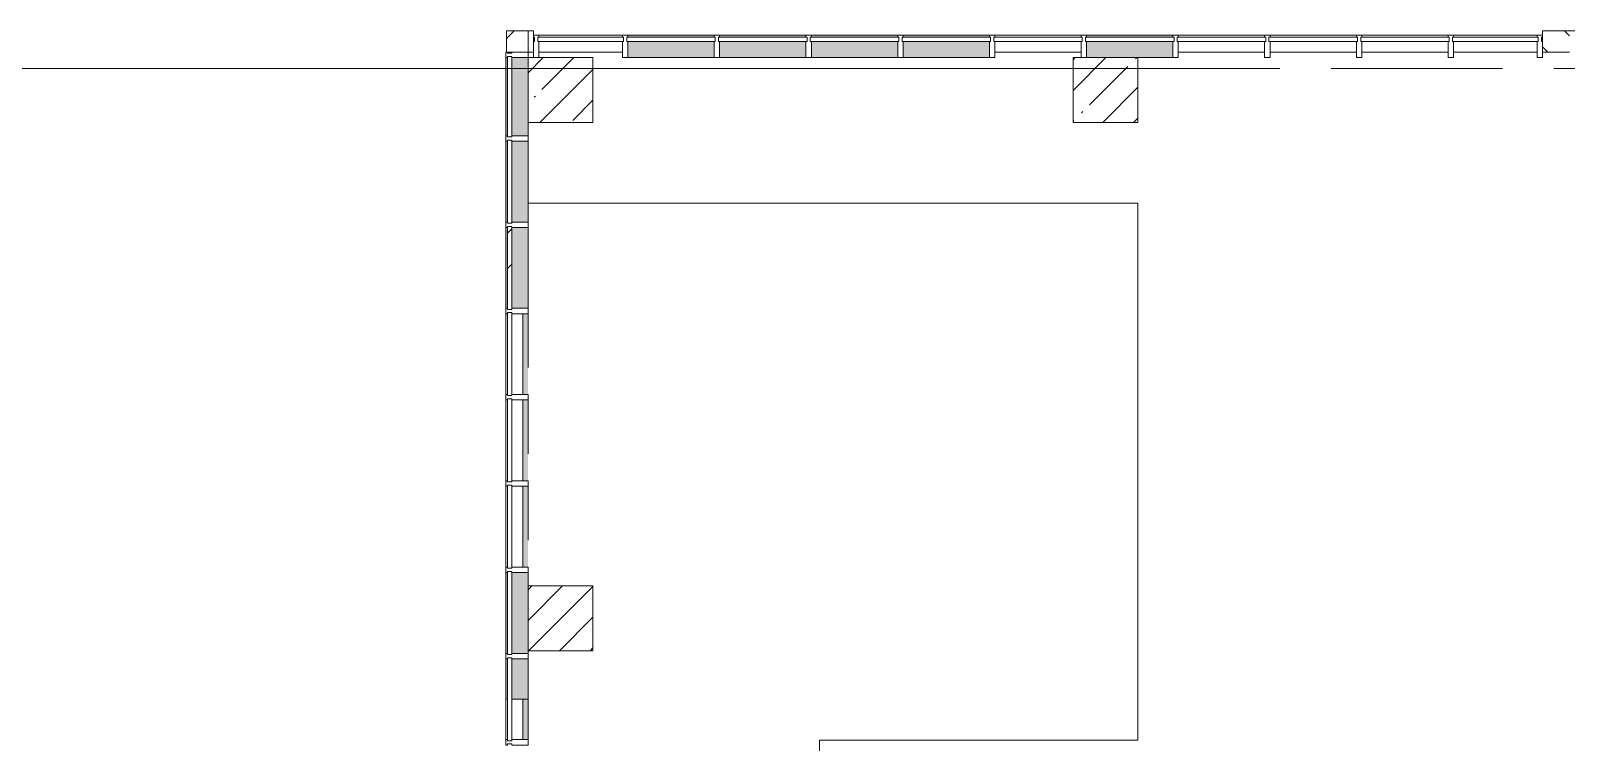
# Model space of a CAD drawing. Header units: millimetres. Extents: x 81094 to 272713, y -8553 to 29000.
# Drawn here: x 145155 to 159383, y 20750 to 27350 of the extents above; entities that cross this region are included whole.
import ezdxf

# ---------------------------------------------------------------- set-up
doc = ezdxf.new("R2010")
doc.units = ezdxf.units.MM
doc.linetypes.add('200_ШТРИХ__ш1_п0_6_', pattern=[800, 500, -300])
doc.linetypes.add('Осевая', pattern=[3175, 635, -476.25, 1587.5, -476.25])
for name, color, linetype, lineweight in [('A-DETL-MBND-1', 7, '200_ШТРИХ__ш1_п0_6_', 9), ('A-GLAZ-CURT-2', 7, 'Continuous', 5), ('A-GLAZ-CWMG-2', 7, 'Continuous', 5), ('A-WALL-5', 7, 'Continuous', 5), ('S-COLS-1', 7, 'Continuous', 5), ('Оси', 7, 'Continuous', 9), ('Оси-2', 7, 'Осевая', 9)]:
    doc.layers.add(name, color=color, linetype=linetype, lineweight=lineweight)
doc.layers.add('A-FLOR-1', color=7, linetype='Continuous', lineweight=5, true_color=0xaaaaaa)
doc.layers.add('A-GLAZ-CWMG-3', color=7, linetype='Continuous', lineweight=5, true_color=0x383e42)

# ---------------------------------------------------------------- blocks, each defined once
blk = doc.blocks.new('Прямоугольный импост - Импост структурный с накладкой - 190мм-22856805-2_7_3_птичка')
at = {"layer": 'A-GLAZ-CWMG-2'}
for p, q in [((0, 17), (-50, 17)), ((-50, 17), (-50, 0)), ((-50, 0), (-40, 0)), ((-40, 0), (-40, -40)), ((-10, -40), (-10, 0)), ((-10, 0), (0, 0)), ((0, 11), (0, 17)), ((-40, -40), (-50, -40)), ((-50, -40), (-50, -190)), ((0, -40), (-10, -40)), ((-50, -190), (0, -190))]:
    blk.add_line(p, q, dxfattribs=at)
blk = doc.blocks.new('Системная панель - Стекло - 40мм-22858580-2_7_3_птичка')
at = {"layer": 'A-GLAZ-CURT-2'}
for p, q in [((372.5, 40), (-372.5, 40)), ((-372.5, 40), (-372.5, 0)), ((-372.5, 0), (372.5, 0)), ((372.5, 0), (372.5, 40))]:
    blk.add_line(p, q, dxfattribs=at)
blk = doc.blocks.new('Системная панель - Стекло - 40мм-V67-2_7_3_птичка')
at = {"layer": 'A-GLAZ-CURT-2'}
for p, q in [((385, 40), (-385, 40)), ((-385, 40), (-385, 0)), ((-385, 0), (385, 0)), ((385, 0), (385, 40))]:
    blk.add_line(p, q, dxfattribs=at)
blk = doc.blocks.new('Прямоугольный импост - Импост структурный с накладкой - 190мм-22856798-2_7_3_птичка')
at = {"layer": 'A-GLAZ-CWMG-2'}
for p, q in [((-25, 0), (-25, 17)), ((-25, 17), (25, 17)), ((-15, 0), (-25, 0)), ((-15, -40), (-15, 0)), ((25, 0), (15, 0)), ((15, 0), (15, -40)), ((25, 17), (25, 0)), ((-25, -190), (-25, -40)), ((-25, -40), (-15, -40)), ((15, -40), (25, -40)), ((25, -40), (25, -190)), ((25, -190), (-25, -190))]:
    blk.add_line(p, q, dxfattribs=at)
blk = doc.blocks.new('Прямоугольный импост - Импост структурный с накладкой - 160мм-22858437-2_7_3_птичка')
at = {"layer": 'A-GLAZ-CWMG-2'}
for p, q in [((3854, 23925), (3854, 23175)), ((4011, 23925), (4011, 23175))]:
    blk.add_line(p, q, dxfattribs=at)
blk = doc.blocks.new('Системная панель - Стекло - 40мм-V68-2_7_3_птичка')
at = {"layer": 'A-GLAZ-CURT-2'}
for p, q in [((385, 40), (-385, 40)), ((-385, 40), (-385, 0)), ((-385, 0), (385, 0)), ((385, 0), (385, 40))]:
    blk.add_line(p, q, dxfattribs=at)
blk = doc.blocks.new('Системная панель - Стекло - 40мм-V69-2_7_3_птичка')
at = {"layer": 'A-GLAZ-CURT-2'}
h = blk.add_hatch(dxfattribs=at)
h.set_pattern_fill('FP_100', color=256, style=0, pattern_type=2)
h.set_pattern_definition([(135, (23850.1, -4371.1), (-1414.21, -1414.21), [1000, -3000]), (135, (24350.1, -5371.1), (-1414.21, -1414.21), [3000, -1000]), (135, (24850.1, -3371.1), (-1414.21, -1414.21), [1000, -3000])])
h.paths.add_polyline_path([(385, 40), (-385, 40), (-385, 0), (385, 0)])
for p, q in [((385, 40), (-385, 40)), ((-385, 40), (-385, 0)), ((-385, 0), (385, 0)), ((385, 0), (385, 40))]:
    blk.add_line(p, q, dxfattribs=at)
blk = doc.blocks.new('Системная панель - Стекло - 40мм-22856069-2_7_3_птичка')
at = {"layer": 'A-GLAZ-CURT-2'}
for p, q in [((397.5, 0), (-397.5, 0)), ((-397.5, 0), (-397.5, -40)), ((397.5, -40), (397.5, 0)), ((-397.5, -40), (397.5, -40))]:
    blk.add_line(p, q, dxfattribs=at)
blk = doc.blocks.new('Системная панель - Стекло - 40мм-22856070-2_7_3_птичка')
at = {"layer": 'A-GLAZ-CURT-2'}
h = blk.add_hatch(dxfattribs=at)
h.set_pattern_fill('FP_101', color=256, style=0, pattern_type=2)
h.set_pattern_definition([(45, (-9285, -26790), (-1414.21, 1414.21), [1000, -3000]), (45, (-10285, -27290), (-1414.21, 1414.21), [3000, -1000]), (45, (-8285, -27790), (-1414.21, 1414.21), [1000, -3000])])
h.paths.add_polyline_path([(410, -40), (410, 0), (-410, 0), (-410, -40)])
for p, q in [((410, 0), (-410, 0)), ((-410, 0), (-410, -40)), ((-410, -40), (410, -40)), ((410, -40), (410, 0))]:
    blk.add_line(p, q, dxfattribs=at)
blk = doc.blocks.new('Системная панель - Стекло - 40мм-V70-2_7_3_птичка')
at = {"layer": 'A-GLAZ-CURT-2'}
for p, q in [((410, 0), (-410, 0)), ((-410, 0), (-410, -40)), ((-410, -40), (410, -40)), ((410, -40), (410, 0))]:
    blk.add_line(p, q, dxfattribs=at)
blk = doc.blocks.new('Системная панель - Стекло - 40мм-22856305-2_7_3_птичка')
at = {"layer": 'A-GLAZ-CURT-2'}
h = blk.add_hatch(dxfattribs=at)
h.set_pattern_fill('FP_102', color=256, style=0, pattern_type=2)
h.set_pattern_definition([(45, (-11835.1, -26790), (-1414.21, 1414.21), [1000, -3000]), (45, (-12835.1, -27290), (-1414.21, 1414.21), [3000, -1000]), (45, (-10835.1, -27790), (-1414.21, 1414.21), [1000, -3000])])
h.paths.add_polyline_path([(410, -40), (410, 0), (-410, 0), (-410, -40)])
for p, q in [((410, 0), (-410, 0)), ((-410, 0), (-410, -40)), ((-410, -40), (410, -40)), ((410, -40), (410, 0))]:
    blk.add_line(p, q, dxfattribs=at)
blk = doc.blocks.new('Системная панель - Стекло - 40мм-V71-2_7_3_птичка')
at = {"layer": 'A-GLAZ-CURT-2'}
for p, q in [((410, 0), (-410, 0)), ((-410, 0), (-410, -40)), ((-410, -40), (410, -40)), ((410, -40), (410, 0))]:
    blk.add_line(p, q, dxfattribs=at)
blk = doc.blocks.new('Системная панель - Стекло - 40мм-V72-2_7_3_птичка')
at = {"layer": 'A-GLAZ-CURT-2'}
for p, q in [((397.5, 0), (-397.5, 0)), ((-397.5, 0), (-397.5, -40)), ((397.5, -40), (397.5, 0)), ((-397.5, -40), (397.5, -40))]:
    blk.add_line(p, q, dxfattribs=at)
blk = doc.blocks.new('Прямоугольный импост - Импост структурный с накладкой - 190мм-22856073-2_7_3_птичка')
at = {"layer": 'A-GLAZ-CWMG-2'}
for p, q in [((-50, 40), (-50, 190)), ((-50, 190), (0, 190)), ((0, 190), (0, 40)), ((-40, 40), (-50, 40)), ((-50, -17), (-50, 0)), ((-50, 0), (-40, 0)), ((-40, 0), (-40, 40)), ((-10, 40), (-10, 0)), ((0, 40), (-10, 40)), ((-10, 0), (0, 0)), ((0, 0), (0, -17)), ((0, -17), (-50, -17))]:
    blk.add_line(p, q, dxfattribs=at)
blk = doc.blocks.new('Прямоугольный импост - Импост структурный с накладкой - 160мм-22794259-2_7_3_птичка')
at = {"layer": 'A-GLAZ-CWMG-2'}
for p, q in [((4160, 27307), (4935, 27307)), ((4160, 27150), (4935, 27150))]:
    blk.add_line(p, q, dxfattribs=at)
blk = doc.blocks.new('Прямоугольный импост - Импост структурный с накладкой - 160мм-20149070-2_7_3_птичка')
at = {"layer": 'A-GLAZ-CWMG-2'}
for p, q in [((8385, 27307), (9185, 27307)), ((8385, 27150), (9185, 27150))]:
    blk.add_line(p, q, dxfattribs=at)
blk = doc.blocks.new('Прямоугольный импост - Импост структурный с накладкой - 160мм-22794460-2_7_3_птичка')
at = {"layer": 'A-GLAZ-CWMG-2'}
for p, q in [((10935, 27307), (11285, 27307)), ((10935, 27150), (11285, 27150))]:
    blk.add_line(p, q, dxfattribs=at)
blk = doc.blocks.new('Прямоугольный импост - Импост структурный с накладкой - 160мм-22794342-2_7_3_птичка')
at = {"layer": 'A-GLAZ-CWMG-2'}
for p, q in [((11285, 27307), (11735, 27307)), ((11285, 27150), (11735, 27150))]:
    blk.add_line(p, q, dxfattribs=at)
blk = doc.blocks.new('Прямоугольный импост - Импост структурный с накладкой - 190мм-22856065-2_7_3_птичка')
at = {"layer": 'A-GLAZ-CWMG-2'}
for p, q in [((-25, 40), (-25, 190)), ((-25, 190), (25, 190)), ((25, 190), (25, 40)), ((-15, 40), (-25, 40)), ((-25, -17), (-25, 0)), ((-25, 0), (-15, 0)), ((-15, 0), (-15, 40)), ((15, 40), (15, 0)), ((25, 40), (15, 40)), ((15, 0), (25, 0)), ((25, 0), (25, -17)), ((25, -17), (-25, -17))]:
    blk.add_line(p, q, dxfattribs=at)
blk = doc.blocks.new('Прямоугольный импост - Импост структурный с накладкой - 190мм-V73-2_7_3_птичка')
at = {"layer": 'A-GLAZ-CWMG-2'}
for p, q in [((-50, 190), (-50, 40)), ((0, 40), (0, 190)), ((-50, 40), (-40, 40)), ((-40, 0), (-50, 0)), ((-50, 0), (-50, -17)), ((-40, 40), (-40, 0)), ((-10, 0), (-10, 40)), ((-10, 40), (0, 40)), ((0, 0), (-10, 0)), ((0, -17), (0, 0)), ((-50, -17), (0, -17))]:
    blk.add_line(p, q, dxfattribs=at)
blk = doc.blocks.new('Системная панель - Стекло - 40мм-V96-2_7_3_птичка')
at = {"layer": 'A-GLAZ-CURT-2'}
h = blk.add_hatch(dxfattribs=at)
h.set_pattern_fill('FP_123', color=256, style=0, pattern_type=2)
h.set_pattern_definition([(135, (24650.1, -4371.1), (-1414.21, -1414.21), [1000, -3000]), (135, (25150.1, -5371.1), (-1414.21, -1414.21), [3000, -1000]), (135, (25650.1, -3371.1), (-1414.21, -1414.21), [1000, -3000])])
h.paths.add_polyline_path([(385, 40), (-385, 40), (-385, 0), (385, 0)])
for p, q in [((385, 40), (-385, 40)), ((-385, 40), (-385, 0)), ((-385, 0), (385, 0)), ((385, 0), (385, 40))]:
    blk.add_line(p, q, dxfattribs=at)
blk = doc.blocks.new('Прямоугольный импост - Импост структурный с накладкой - 190мм-V97-2_7_3_птичка')
at = {"layer": 'A-GLAZ-CWMG-3'}
for points in [[(3871, 24775), (3871, 25525), (3854, 25525), (3854, 24775)], [(4061, 24775), (4061, 25525), (3911, 25525), (3911, 24775)]]:
    blk.add_hatch(color=256, dxfattribs=at).paths.add_polyline_path(points)
at = {"layer": 'A-GLAZ-CWMG-2'}
for p, q in [((3854, 25525), (3854, 24775)), ((4061, 25525), (4061, 24775))]:
    blk.add_line(p, q, dxfattribs=at)
blk = doc.blocks.new('Системная панель - Стекло - 40мм-V98-2_7_3_птичка')
at = {"layer": 'A-GLAZ-CURT-2'}
for p, q in [((410, 0), (-410, 0)), ((-410, 0), (-410, -40)), ((-410, -40), (410, -40)), ((410, -40), (410, 0))]:
    blk.add_line(p, q, dxfattribs=at)
blk = doc.blocks.new('Прямоугольный импост - Импост структурный с накладкой - 190мм-23186024-2_7_3_птичка')
at = {"layer": 'A-GLAZ-CWMG-3'}
for points in [[(9987, 27290), (10035, 27290), (10035, 27307), (9235, 27307), (9235, 27290)], [(9987, 27100), (10035, 27100), (10035, 27250), (9235, 27250), (9235, 27100), (9710, 27100)]]:
    blk.add_hatch(color=256, dxfattribs=at).paths.add_polyline_path(points)
at = {"layer": 'A-GLAZ-CWMG-2'}
for p, q in [((9235, 27307), (10035, 27307)), ((9710, 27100), (10035, 27100))]:
    blk.add_line(p, q, dxfattribs=at)
blk = doc.blocks.new('Прямоугольный импост - Импост структурный с накладкой - 190мм-V99-2_7_3_птичка')
at = {"layer": 'A-GLAZ-CWMG-2'}
for p, q in [((-25, 40), (-25, 190)), ((25, 190), (25, 40)), ((-15, 40), (-25, 40)), ((-25, -17), (-25, 0)), ((-25, 0), (-15, 0)), ((-15, 0), (-15, 40)), ((15, 40), (15, 0)), ((25, 40), (15, 40)), ((15, 0), (25, 0)), ((25, 0), (25, -17)), ((25, -17), (-25, -17))]:
    blk.add_line(p, q, dxfattribs=at)
blk = doc.blocks.new('Системная панель - Стекло - 40мм-V100-2_7_3_птичка')
at = {"layer": 'A-GLAZ-CURT-2'}
for p, q in [((410, 0), (-410, 0)), ((-410, 0), (-410, -40)), ((-410, -40), (410, -40)), ((410, -40), (410, 0))]:
    blk.add_line(p, q, dxfattribs=at)
blk = doc.blocks.new('Прямоугольный импост - Импост структурный с накладкой - 190мм-V101-2_7_3_птичка')
at = {"layer": 'A-GLAZ-CWMG-3'}
for points in [[(8132, 27290), (8335, 27290), (8335, 27307), (7535, 27307), (7535, 27290)], [(8132, 27100), (8335, 27100), (8335, 27250), (7535, 27250), (7535, 27100)]]:
    blk.add_hatch(color=256, dxfattribs=at).paths.add_polyline_path(points)
at = {"layer": 'A-GLAZ-CWMG-2'}
for p, q in [((7535, 27307), (8335, 27307)), ((7535, 27100), (8335, 27100))]:
    blk.add_line(p, q, dxfattribs=at)
blk = doc.blocks.new('Системная панель - Стекло - 40мм-V127-2_7_3_птичка')
at = {"layer": 'A-GLAZ-CURT-2'}
for p, q in [((410, 0), (-410, 0)), ((-410, 0), (-410, -40)), ((-410, -40), (410, -40)), ((410, -40), (410, 0))]:
    blk.add_line(p, q, dxfattribs=at)
blk = doc.blocks.new('Системная панель - Стекло - 40мм-V128-2_7_3_птичка')
at = {"layer": 'A-GLAZ-CURT-2'}
for p, q in [((410, 0), (-410, 0)), ((-410, 0), (-410, -40)), ((-410, -40), (410, -40)), ((410, -40), (410, 0))]:
    blk.add_line(p, q, dxfattribs=at)
blk = doc.blocks.new('Прямоугольный импост - Импост структурный с накладкой - 190мм-22858574-2_7_3_птичка')
at = {"layer": 'A-GLAZ-CWMG-3'}
for points in [[(3871, 26375), (3871, 27100), (3854, 27100), (3854, 26375)], [(4061, 26375), (4060, 27100), (3911, 27100), (3911, 26375), (4060, 26375)]]:
    blk.add_hatch(color=256, dxfattribs=at).paths.add_polyline_path(points)
at = {"layer": 'A-GLAZ-CWMG-2'}
for p, q in [((3854, 27100), (3854, 26375)), ((4061, 26500), (4061, 26375))]:
    blk.add_line(p, q, dxfattribs=at)
blk = doc.blocks.new('Системная панель - Стекло - 40мм-22861488-2_7_3_птичка')
at = {"layer": 'A-GLAZ-CURT-2'}
for p, q in [((385, 40), (-385, 40)), ((-385, 40), (-385, 0)), ((-385, 0), (385, 0)), ((385, 0), (385, 40))]:
    blk.add_line(p, q, dxfattribs=at)
blk = doc.blocks.new('Прямоугольный импост - Импост структурный с накладкой - 190мм-23998948-2_7_3_птичка')
at = {"layer": 'A-GLAZ-CWMG-3'}
for points in [[(3871, 21150), (3871, 21525), (3854, 21525), (3854, 21150)], [(4061, 21150), (4061, 21525), (3911, 21525), (3911, 21150)]]:
    blk.add_hatch(color=256, dxfattribs=at).paths.add_polyline_path(points)
at = {"layer": 'A-GLAZ-CWMG-2'}
for p, q in [((3854, 21525), (3854, 21150)), ((4061, 21525), (4061, 21150)), ((3871, 21150), (3854, 21150)), ((4061, 21150), (3911, 21150))]:
    blk.add_line(p, q, dxfattribs=at)
blk = doc.blocks.new('BSC_Колонна _Прямоугольная - 200х200-22401950-2_7_3_птичка')
at = {"layer": 'S-COLS-1'}
h = blk.add_hatch(dxfattribs=at)
h.set_pattern_fill('FP_161', color=256, style=0, pattern_type=2)
h.set_pattern_definition([(45, (-3960, -27250), (-176.7767, 176.7767), [])])
h.paths.add_polyline_path([(100, -100), (100, 100), (-100, 100), (-100, -100)])
for p, q in [((100, 100), (-100, 100)), ((-100, 100), (-100, -100)), ((100, -100), (100, 100)), ((-100, -100), (100, -100))]:
    blk.add_line(p, q, dxfattribs=at)
blk = doc.blocks.new('Системная панель - Стекло - 40мм-V141-2_7_3_птичка')
at = {"layer": 'A-GLAZ-CURT-2'}
h = blk.add_hatch(dxfattribs=at)
h.set_pattern_fill('FP_162', color=256, style=0, pattern_type=2)
h.set_pattern_definition([(45, (-6735, -26790), (-1414.21, 1414.21), [1000, -3000]), (45, (-7735, -27290), (-1414.21, 1414.21), [3000, -1000]), (45, (-5735, -27790), (-1414.21, 1414.21), [1000, -3000])])
h.paths.add_polyline_path([(410, -40), (410, 0), (-410, 0), (-410, -40), (42, -40)])
for p, q in [((410, 0), (-410, 0)), ((-410, 0), (-410, -40)), ((-410, -40), (410, -40)), ((410, -40), (410, 0))]:
    blk.add_line(p, q, dxfattribs=at)
blk = doc.blocks.new('Системная панель - Стекло - 40мм-V142-2_7_3_птичка')
at = {"layer": 'A-GLAZ-CURT-2'}
for p, q in [((385, 40), (-385, 40)), ((-385, 40), (-385, 0)), ((-385, 0), (385, 0)), ((385, 0), (385, 40))]:
    blk.add_line(p, q, dxfattribs=at)
blk = doc.blocks.new('Прямоугольный импост - Импост структурный с накладкой - 160мм-23998949-2_7_3_птичка')
at = {"layer": 'A-GLAZ-CWMG-2'}
for p, q in [((3854, 21150), (3871, 21150)), ((3854, 21150), (3854, 20775)), ((3911, 21150), (4011, 21150)), ((4011, 21150), (4011, 20775))]:
    blk.add_line(p, q, dxfattribs=at)
blk = doc.blocks.new('BSC_Колонна _Прямоугольная - 600х600-V146-2_7_3_птичка')
at = {"layer": 'S-COLS-1'}
h = blk.add_hatch(dxfattribs=at)
h.set_pattern_fill('FP_165', color=256, style=0, pattern_type=2)
h.set_pattern_definition([(45, (-9410, -26800), (-285.123, 285.123), []), (45, (-9124.88, -26800), (-285.123, 285.123), [504.031, -100.806, 16.764, -84.042])])
h.paths.add_polyline_path([(-300, -300), (300, -300), (300, 300), (-300, 300)])
for p, q in [((300, 300), (-300, 300)), ((-300, 300), (-300, -300)), ((300, -300), (300, 300)), ((-300, -300), (300, -300))]:
    blk.add_line(p, q, dxfattribs=at)
blk = doc.blocks.new('BSC_Колонна _Прямоугольная - 600х600-V147-2_7_3_птичка')
at = {"layer": 'S-COLS-1'}
h = blk.add_hatch(dxfattribs=at)
h.set_pattern_fill('FP_166', color=256, style=0, pattern_type=2)
h.set_pattern_definition([(45, (-4360, -26800), (-285.123, 285.123), []), (45, (-4074.88, -26800), (-285.123, 285.123), [504.031, -100.806, 16.764, -84.042])])
h.paths.add_polyline_path([(-300, -300), (300, -300), (300, 300), (-300, 300), (-300, 39)])
for p, q in [((300, 300), (-300, 300)), ((-300, 300), (-300, -300)), ((300, -300), (300, 300)), ((-300, -300), (300, -300))]:
    blk.add_line(p, q, dxfattribs=at)
blk = doc.blocks.new('BSC_Колонна _Прямоугольная - 600х600-V148-2_7_3_птичка')
at = {"layer": 'S-COLS-1'}
h = blk.add_hatch(dxfattribs=at)
h.set_pattern_fill('FP_168', color=256, style=0, pattern_type=2)
h.set_pattern_definition([(45, (-4360, -21900), (-285.123, 285.123), []), (45, (-4074.88, -21900), (-285.123, 285.123), [504.031, -100.806, 16.764, -84.042])])
h.paths.add_polyline_path([(-300, -300), (300, -300), (300, 300), (-300, 300), (-300, -267)])
for p, q in [((300, 300), (-300, 300)), ((-300, 300), (-300, -300)), ((300, -300), (300, 300)), ((-300, -300), (300, -300))]:
    blk.add_line(p, q, dxfattribs=at)
blk = doc.blocks.new('Системная панель - Стекло - 40мм-V155-2_7_3_птичка')
at = {"layer": 'A-GLAZ-CURT-2'}
for p, q in [((385, 40), (-385, 40)), ((-385, 40), (-385, 0)), ((-385, 0), (385, 0)), ((385, 0), (385, 40))]:
    blk.add_line(p, q, dxfattribs=at)
blk = doc.blocks.new('Прямоугольный импост - Импост структурный с накладкой - 190мм-V156-2_7_3_птичка')
at = {"layer": 'A-GLAZ-CWMG-3'}
for points in [[(3871, 21575), (3871, 22325), (3854, 22325), (3854, 21575)], [(4061, 21575), (4060, 22325), (3911, 22325), (3911, 21575), (4060, 21575)]]:
    blk.add_hatch(color=256, dxfattribs=at).paths.add_polyline_path(points)
at = {"layer": 'A-GLAZ-CWMG-2'}
for p, q in [((3854, 22325), (3854, 21575)), ((4061, 22325), (4061, 22200)), ((4061, 21600), (4061, 21575))]:
    blk.add_line(p, q, dxfattribs=at)
blk = doc.blocks.new('Прямоугольный импост - Импост структурный с накладкой - 190мм-V174-2_7_3_птичка')
at = {"layer": 'A-DETL-MBND-1'}
blk.add_hatch(color=256, dxfattribs=at).paths.add_polyline_path([(4061, 23975), (4061, 24725), (4011, 24725), (4011, 23975)])
blk.add_line((4061, 24725), (4061, 23975), dxfattribs=at)
blk = doc.blocks.new('Прямоугольный импост - Импост структурный с накладкой - 190мм-23998951-2_7_3_птичка')
at = {"layer": 'A-DETL-MBND-1'}
blk.add_hatch(color=256, dxfattribs=at).paths.add_polyline_path([(4061, 20775), (4061, 21150), (4011, 21150), (4011, 20775)])
blk.add_line((4061, 21150), (4061, 20775), dxfattribs=at)

msp = doc.modelspace()

# ---------------------------------------------------------------- hatches: boundary and pattern name
at = {"layer": 'A-WALL-5'}
h = msp.add_hatch(dxfattribs=at)
h.set_pattern_fill('FP_87', color=256, style=0, pattern_type=2)
h.set_pattern_definition([(135, (145702.92, 0), (-176.7767, -176.7767), [])])
h.paths.add_polyline_path([(159400, 27150), (159412.9, 27150), (159412.9, 27350), (159163.2, 27350), (159163.2, 27150)])
h.paths.add_polyline_path([(149762.9, 27150), (149812.9, 27150), (149812.9, 27350), (149762.9, 27350)])

# ---------------------------------------------------------------- linework, layer by layer
at = {"layer": 'A-FLOR-1'}
for p, q in [((155412.9, 25750), (149764, 25750)), ((155412.9, 20770), (155412.9, 25750)), ((152462.9, 15200), (152462.9, 20770)), ((152462.9, 20770), (155412.9, 20770))]:
    msp.add_line(p, q, dxfattribs=at)
at = {"layer": 'A-WALL-5'}
for p, q in [((149812.9, 27350), (149762.9, 27350)), ((149812.9, 27150), (149812.9, 27350)), ((160813.2, 27350), (159163.2, 27350)), ((159163.2, 27350), (159163.2, 27150)), ((149762.9, 27150), (149812.9, 27150)), ((159163.2, 27150), (159412.9, 27150))]:
    msp.add_line(p, q, dxfattribs=at)
at = {"layer": 'Оси'}
msp.add_line((143591.9, 27000), (156091.9, 27000), dxfattribs=at)
at = {"layer": 'Оси-2'}
msp.add_line((156091.9, 27000), (167062.9, 27000), dxfattribs=at)

# ---------------------------------------------------------------- block references
at = {"layer": 'A-DETL-MBND-1'}
for name, p in [('Прямоугольный импост - Импост структурный с накладкой - 190мм-V174-2_7_3_птичка', (145702.9, 0)), ('Прямоугольный импост - Импост структурный с накладкой - 190мм-V174-2_7_3_птичка', (145702.9, -800)), ('Прямоугольный импост - Импост структурный с накладкой - 190мм-V174-2_7_3_птичка', (145702.9, -1600)), ('Прямоугольный импост - Импост структурный с накладкой - 190мм-23998951-2_7_3_птичка', (145702.9, 0))]:
    msp.add_blockref(name, p, dxfattribs=at)
at = {"layer": 'A-GLAZ-CURT-2'}
for name, p in [('Системная панель - Стекло - 40мм-22856069-2_7_3_птичка', (150250.4, 27290)), ('Системная панель - Стекло - 40мм-V128-2_7_3_птичка', (151087.9, 27290)), ('Системная панель - Стекло - 40мм-V141-2_7_3_птичка', (151937.9, 27290)), ('Системная панель - Стекло - 40мм-V127-2_7_3_птичка', (152787.9, 27290)), ('Системная панель - Стекло - 40мм-V100-2_7_3_птичка', (153637.9, 27290)), ('Системная панель - Стекло - 40мм-22856070-2_7_3_птичка', (154487.9, 27290)), ('Системная панель - Стекло - 40мм-V98-2_7_3_птичка', (155337.9, 27290)), ('Системная панель - Стекло - 40мм-V70-2_7_3_птичка', (156187.9, 27290)), ('Системная панель - Стекло - 40мм-22856305-2_7_3_птичка', (157038, 27290)), ('Системная панель - Стекло - 40мм-V71-2_7_3_птичка', (157888.2, 27290)), ('Системная панель - Стекло - 40мм-V72-2_7_3_птичка', (158725.7, 27290))]:
    msp.add_blockref(name, p, dxfattribs=at)
at = {"layer": 'A-GLAZ-CURT-2', "rotation": 269.9999999999999}
for name, p in [('Системная панель - Стекло - 40мм-22858580-2_7_3_птичка', (149574, 26737.6)), ('Системная панель - Стекло - 40мм-V142-2_7_3_птичка', (149574, 25950.1)), ('Системная панель - Стекло - 40мм-V96-2_7_3_птичка', (149574, 25150.1)), ('Системная панель - Стекло - 40мм-V69-2_7_3_птичка', (149574, 24350.1)), ('Системная панель - Стекло - 40мм-V67-2_7_3_птичка', (149574, 23550.1)), ('Системная панель - Стекло - 40мм-V68-2_7_3_птичка', (149574, 22750.1)), ('Системная панель - Стекло - 40мм-V155-2_7_3_птичка', (149574, 21950.1)), ('Системная панель - Стекло - 40мм-22861488-2_7_3_птичка', (149574, 21150.1))]:
    msp.add_blockref(name, p, dxfattribs=at)
at = {"layer": 'A-GLAZ-CWMG-2'}
for name, p, rotation in [('Прямоугольный импост - Импост структурный с накладкой - 190мм-V73-2_7_3_птичка', (149812.9, 27290), 180), ('Прямоугольный импост - Импост структурный с накладкой - 190мм-22856805-2_7_3_птичка', (149574, 27150.1), 89.99999999999991)]:
    msp.add_blockref(name, p, dxfattribs=dict(at, rotation=rotation))
for name, p in [('Прямоугольный импост - Импост структурный с накладкой - 160мм-22794259-2_7_3_птичка', (145702.9, 0)), ('Прямоугольный импост - Импост структурный с накладкой - 190мм-V101-2_7_3_птичка', (143152.9, 0)), ('Прямоугольный импост - Импост структурный с накладкой - 190мм-V101-2_7_3_птичка', (144002.9, 0)), ('Прямоугольный импост - Импост структурный с накладкой - 190мм-V101-2_7_3_птичка', (144852.9, 0)), ('Прямоугольный импост - Импост структурный с накладкой - 190мм-V101-2_7_3_птичка', (145702.9, 0)), ('Прямоугольный импост - Импост структурный с накладкой - 160мм-20149070-2_7_3_птичка', (145702.9, 0)), ('Прямоугольный импост - Импост структурный с накладкой - 190мм-23186024-2_7_3_птичка', (145702.9, 0)), ('Прямоугольный импост - Импост структурный с накладкой - 160мм-20149070-2_7_3_птичка', (147402.9, 0)), ('Прямоугольный импост - Импост структурный с накладкой - 160мм-22794460-2_7_3_птичка', (145702.9, 0)), ('Прямоугольный импост - Импост структурный с накладкой - 160мм-22794342-2_7_3_птичка', (145702.9, 0)), ('Прямоугольный импост - Импост структурный с накладкой - 160мм-20149070-2_7_3_птичка', (149103.2, 0)), ('Прямоугольный импост - Импост структурный с накладкой - 160мм-22794259-2_7_3_птичка', (154178.2, 0)), ('Прямоугольный импост - Импост структурный с накладкой - 190мм-22858574-2_7_3_птичка', (145702.9, 0)), ('Прямоугольный импост - Импост структурный с накладкой - 190мм-V97-2_7_3_птичка', (145702.9, 800)), ('Прямоугольный импост - Импост структурный с накладкой - 190мм-V97-2_7_3_птичка', (145702.9, 0)), ('Прямоугольный импост - Импост структурный с накладкой - 160мм-22858437-2_7_3_птичка', (145702.9, 800)), ('Прямоугольный импост - Импост структурный с накладкой - 160мм-22858437-2_7_3_птичка', (145702.9, 0)), ('Прямоугольный импост - Импост структурный с накладкой - 160мм-22858437-2_7_3_птичка', (145702.9, -800)), ('Прямоугольный импост - Импост структурный с накладкой - 190мм-V156-2_7_3_птичка', (145702.9, 0)), ('Прямоугольный импост - Импост структурный с накладкой - 190мм-23998948-2_7_3_птичка', (145702.9, 0)), ('Прямоугольный импост - Импост структурный с накладкой - 160мм-23998949-2_7_3_птичка', (145702.9, 0))]:
    msp.add_blockref(name, p, dxfattribs=at)
at = {"layer": 'A-GLAZ-CWMG-2', "extrusion": (0, 0, -1)}
for name, p, rotation in [('Прямоугольный импост - Импост структурный с накладкой - 190мм-22856065-2_7_3_птичка', (-150662.9, 27290), 180), ('Прямоугольный импост - Импост структурный с накладкой - 190мм-22856065-2_7_3_птичка', (-151512.9, 27290), 180), ('Прямоугольный импост - Импост структурный с накладкой - 190мм-22856065-2_7_3_птичка', (-152362.9, 27290), 180), ('Прямоугольный импост - Импост структурный с накладкой - 190мм-22856065-2_7_3_птичка', (-153212.9, 27290), 180), ('Прямоугольный импост - Импост структурный с накладкой - 190мм-22856065-2_7_3_птичка', (-154062.9, 27290), 180), ('Прямоугольный импост - Импост структурный с накладкой - 190мм-V99-2_7_3_птичка', (-154912.9, 27290), 180), ('Прямоугольный импост - Импост структурный с накладкой - 190мм-22856065-2_7_3_птичка', (-155762.9, 27290), 180), ('Прямоугольный импост - Импост структурный с накладкой - 190мм-22856065-2_7_3_птичка', (-156612.9, 27290), 180), ('Прямоугольный импост - Импост структурный с накладкой - 190мм-22856065-2_7_3_птичка', (-157463.2, 27290), 180), ('Прямоугольный импост - Импост структурный с накладкой - 190мм-22856065-2_7_3_птичка', (-158313.2, 27290), 180), ('Прямоугольный импост - Импост структурный с накладкой - 190мм-22856073-2_7_3_птичка', (-159163.2, 27290), 180), ('Прямоугольный импост - Импост структурный с накладкой - 190мм-22856798-2_7_3_птичка', (-149574, 26350.1), 270.0000000000001), ('Прямоугольный импост - Импост структурный с накладкой - 190мм-22856798-2_7_3_птичка', (-149574, 25550.1), 270.0000000000001), ('Прямоугольный импост - Импост структурный с накладкой - 190мм-22856798-2_7_3_птичка', (-149574, 24750.1), 270.0000000000001), ('Прямоугольный импост - Импост структурный с накладкой - 190мм-22856798-2_7_3_птичка', (-149574, 23950.1), 270.0000000000001), ('Прямоугольный импост - Импост структурный с накладкой - 190мм-22856798-2_7_3_птичка', (-149574, 23150.1), 270.0000000000001), ('Прямоугольный импост - Импост структурный с накладкой - 190мм-22856798-2_7_3_птичка', (-149574, 22350.1), 270.0000000000001), ('Прямоугольный импост - Импост структурный с накладкой - 190мм-22856798-2_7_3_птичка', (-149574, 21550.1), 270.0000000000001), ('Прямоугольный импост - Импост структурный с накладкой - 190мм-22856798-2_7_3_птичка', (-149574, 20750.1), 270.0000000000001)]:
    msp.add_blockref(name, p, dxfattribs=dict(at, rotation=rotation))
at = {"layer": 'S-COLS-1'}
for name, p in [('BSC_Колонна _Прямоугольная - 200х200-22401950-2_7_3_птичка', (149662.9, 27250)), ('BSC_Колонна _Прямоугольная - 600х600-V147-2_7_3_птичка', (150062.9, 26800)), ('BSC_Колонна _Прямоугольная - 600х600-V146-2_7_3_птичка', (155112.9, 26800)), ('BSC_Колонна _Прямоугольная - 600х600-V148-2_7_3_птичка', (150062.9, 21900))]:
    msp.add_blockref(name, p, dxfattribs=at)

doc.saveas('drawing.dxf')
